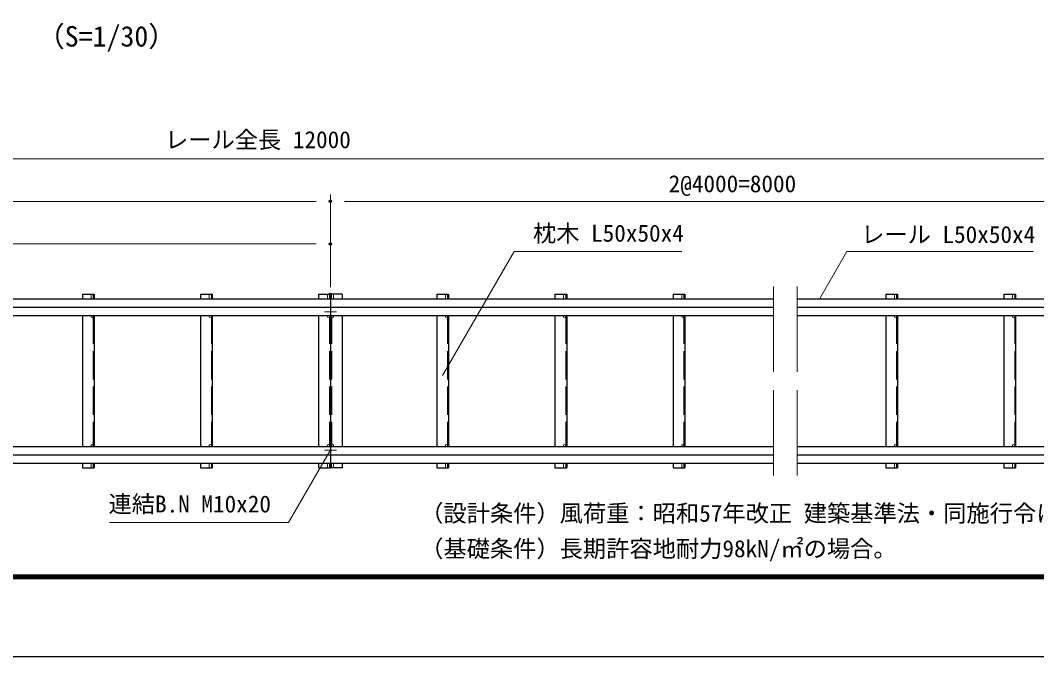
# Model space of a CAD drawing. Units: millimetres, scale not verified. Extents: x -6300 to 6300, y -4455 to 4455.
# Drawn here: x -2608 to 1693, y -4455 to -1761 of the extents above; entities that cross this region are included whole.
import ezdxf
from ezdxf.enums import TextEntityAlignment as Align

# ---------------------------------------------------------------- set-up
doc = ezdxf.new("R2010")
doc.units = ezdxf.units.MM
doc.header["$LTSCALE"] = 20
doc.header["$PDMODE"] = 32
doc.header["$PDSIZE"] = 10
doc.linetypes.add('DASHED', pattern=[7.5, 6, -1.5])
doc.linetypes.add('USER1', pattern=[50.8, 31.75, -6.35, 6.35, -6.35])
for name, color, linetype, lineweight in [('0-0_D-TTL-TXT', 7, 'Continuous', 25), ('0-1_D-STR1', 1, 'Continuous', 25), ('0-3_D-BMK', 2, 'USER1', 13), ('0-4_D-STR3', 3, 'Continuous', 13), ('0-8_D-STR-DIM', 7, 'Continuous', 13), ('0-B_D-STR-TXT', 7, 'Continuous', 13), ('0-C_D-TTL', 7, 'Continuous', 25)]:
    doc.layers.add(name, color=color, linetype=linetype, lineweight=lineweight)
doc.layers.add('0-A_Defpoints', color=8, linetype='Continuous')
doc.styles.add('ＭＳ ゴシック', font='')
doc.styles.get('ＭＳ ゴシック').set_extended_font_data('MS Gothic')

msp = doc.modelspace()

# ---------------------------------------------------------------- linework, layer by layer
at = {"layer": '0-1_D-STR1'}
for p, q in [((-2345.79, -2920.46), (-2345.79, -2940.11)), ((-1845.79, -2920.46), (-1845.79, -2940.11)), ((-1345.79, -2920.46), (-1345.79, -2940.11)), ((-1245.79, -2920.46), (-1245.79, -2940.11)), ((-845.79, -2920.46), (-845.79, -2940.11)), ((-345.79, -2920.46), (-345.79, -2940.11)), ((154.21, -2920.46), (154.21, -2940.11)), ((1054.21, -2920.46), (1054.21, -2940.11)), ((1554.21, -2920.46), (1554.21, -2940.11)), ((-5295.79, -2940.11), (-1295.79, -2940.11)), ((-1295.79, -2940.11), (579.21, -2940.11)), ((679.21, -2940.11), (2104.21, -2940.11)), ((-5295.79, -2975.46), (-1295.79, -2975.46)), ((-5295.79, -3010.82), (-1295.79, -3010.82)), ((-2345.79, -3010.82), (-2345.79, -3565.11)), ((-2295.79, -3010.82), (-2295.79, -3565.11)), ((-1845.79, -3010.82), (-1845.79, -3565.11)), ((-1795.79, -3010.82), (-1795.79, -3565.11)), ((-1345.79, -3010.82), (-1345.79, -3565.11)), ((-1295.79, -2975.46), (579.21, -2975.46)), ((-1295.79, -3010.82), (579.21, -3010.82)), ((-1245.79, -3010.82), (-1245.79, -3565.11)), ((-845.79, -3010.82), (-845.79, -3565.11)), ((-795.79, -3010.82), (-795.79, -3565.11)), ((-345.79, -3010.82), (-345.79, -3565.11)), ((-295.79, -3010.82), (-295.79, -3565.11)), ((154.21, -3010.82), (154.21, -3565.11)), ((204.21, -3010.82), (204.21, -3565.11)), ((679.21, -2975.46), (2104.21, -2975.46)), ((679.21, -3010.82), (2104.21, -3010.82)), ((1054.21, -3010.82), (1054.21, -3565.11)), ((1104.21, -3010.82), (1104.21, -3565.11)), ((1554.21, -3010.82), (1554.21, -3565.11)), ((1604.21, -3010.82), (1604.21, -3565.11)), ((-5295.79, -3565.11), (-1295.79, -3565.11)), ((-1295.79, -3565.11), (579.21, -3565.11)), ((679.21, -3565.11), (2104.21, -3565.11)), ((-5295.79, -3600.46), (-1295.79, -3600.46)), ((-1295.79, -3600.46), (579.21, -3600.46)), ((679.21, -3600.46), (2104.21, -3600.46)), ((-5295.79, -3635.82), (-1295.79, -3635.82)), ((-2345.79, -3635.82), (-2345.79, -3655.46)), ((-2345.79, -3655.46), (-2295.79, -3655.46)), ((-2345.79, -3655.46), (-2295.79, -3655.46)), ((-2295.79, -3635.82), (-2295.79, -3655.46)), ((-1845.79, -3635.82), (-1845.79, -3655.46)), ((-1845.79, -3655.46), (-1795.79, -3655.46)), ((-1845.79, -3655.46), (-1795.79, -3655.46)), ((-1795.79, -3635.82), (-1795.79, -3655.46)), ((-1345.79, -3635.82), (-1345.79, -3655.46)), ((-1345.79, -3655.46), (-1295.79, -3655.46)), ((-1345.79, -3655.46), (-1295.79, -3655.46)), ((-1295.79, -3635.82), (579.21, -3635.82)), ((-1245.79, -3655.46), (-1295.79, -3655.46)), ((-1245.79, -3655.46), (-1295.79, -3655.46)), ((-1245.79, -3635.82), (-1245.79, -3655.46)), ((-845.79, -3635.82), (-845.79, -3655.46)), ((-845.79, -3655.46), (-795.79, -3655.46)), ((-845.79, -3655.46), (-795.79, -3655.46)), ((-795.79, -3635.82), (-795.79, -3655.46)), ((-345.79, -3635.82), (-345.79, -3655.46)), ((-345.79, -3655.46), (-295.79, -3655.46)), ((-345.79, -3655.46), (-295.79, -3655.46)), ((-295.79, -3635.82), (-295.79, -3655.46)), ((154.21, -3635.82), (154.21, -3655.46)), ((154.21, -3655.46), (204.21, -3655.46)), ((154.21, -3655.46), (204.21, -3655.46)), ((204.21, -3635.82), (204.21, -3655.46)), ((679.21, -3635.82), (2104.21, -3635.82)), ((1054.21, -3635.82), (1054.21, -3655.46)), ((1054.21, -3655.46), (1104.21, -3655.46)), ((1054.21, -3655.46), (1104.21, -3655.46)), ((1104.21, -3635.82), (1104.21, -3655.46)), ((1554.21, -3635.82), (1554.21, -3655.46)), ((1554.21, -3655.46), (1604.21, -3655.46)), ((1554.21, -3655.46), (1604.21, -3655.46)), ((1604.21, -3635.82), (1604.21, -3655.46))]:
    msp.add_line(p, q, dxfattribs=at)
at = {"layer": '0-1_D-STR1', "linetype": 'DASHED'}
for p, q in [((-2299.79, -3010.82), (-2299.79, -3565.11)), ((-1799.79, -3010.82), (-1799.79, -3565.11)), ((-1299.79, -3010.82), (-1299.79, -3565.11)), ((-1291.79, -3010.82), (-1291.79, -3565.11)), ((-799.79, -3010.82), (-799.79, -3565.11)), ((-299.79, -3010.82), (-299.79, -3565.11)), ((200.21, -3010.82), (200.21, -3565.11)), ((1100.21, -3010.82), (1100.21, -3565.11)), ((1600.21, -3010.82), (1600.21, -3565.11))]:
    msp.add_line(p, q, dxfattribs=at)
at = {"layer": '0-1_D-STR1'}
for points in [[(-2345.79, -2920.46), (-2295.79, -2920.46), (-2295.79, -2940.11)], [(-1845.79, -2920.46), (-1795.79, -2920.46), (-1795.79, -2940.11)], [(-1345.79, -2920.46), (-1295.79, -2920.46), (-1295.79, -3655.46)], [(-1245.79, -2920.46), (-1295.79, -2920.46), (-1295.79, -3655.46)], [(-845.79, -2920.46), (-795.79, -2920.46), (-795.79, -2940.11)], [(-345.79, -2920.46), (-295.79, -2920.46), (-295.79, -2940.11)], [(154.21, -2920.46), (204.21, -2920.46), (204.21, -2940.11)], [(1054.21, -2920.46), (1104.21, -2920.46), (1104.21, -2940.11)], [(1554.21, -2920.46), (1604.21, -2920.46), (1604.21, -2940.11)]]:
    msp.add_lwpolyline(points, dxfattribs=at)
at = {"layer": '0-3_D-BMK'}
for p, q in [((-1270.79, -2995.46), (-1320.79, -2995.46)), ((-1270.79, -3580.46), (-1320.79, -3580.46))]:
    msp.add_line(p, q, dxfattribs=at)
at = {"layer": '0-4_D-STR3'}
for p, q in [((-2299.79, -2920.46), (-2299.79, -2940.11)), ((-2299.79, -2940.11), (-2299.79, -2920.46)), ((-1799.79, -2920.46), (-1799.79, -2940.11)), ((-1799.79, -2940.11), (-1799.79, -2920.46)), ((-1299.79, -2920.46), (-1299.79, -2940.11)), ((-1299.79, -2940.11), (-1299.79, -2920.46)), ((-1291.79, -2920.46), (-1291.79, -2940.11)), ((-1291.79, -2940.11), (-1291.79, -2920.46)), ((-799.79, -2920.46), (-799.79, -2940.11)), ((-799.79, -2940.11), (-799.79, -2920.46)), ((-299.79, -2920.46), (-299.79, -2940.11)), ((-299.79, -2940.11), (-299.79, -2920.46)), ((200.21, -2920.46), (200.21, -2940.11)), ((200.21, -2940.11), (200.21, -2920.46)), ((1100.21, -2920.46), (1100.21, -2940.11)), ((1100.21, -2940.11), (1100.21, -2920.46)), ((1600.21, -2920.46), (1600.21, -2940.11)), ((1600.21, -2940.11), (1600.21, -2920.46)), ((-2308.79, -3015.96), (-2308.79, -3010.82)), ((-2299.79, -3015.96), (-2299.79, -3010.82)), ((-1808.79, -3015.96), (-1808.79, -3010.82)), ((-1799.79, -3015.96), (-1799.79, -3010.82)), ((-1308.79, -3015.96), (-1308.79, -3010.82)), ((-1299.79, -3015.96), (-1299.79, -3010.82)), ((-1291.79, -3015.96), (-1291.79, -3010.82)), ((-1282.79, -3015.96), (-1282.79, -3010.82)), ((-808.79, -3015.96), (-808.79, -3010.82)), ((-799.79, -3015.96), (-799.79, -3010.82)), ((-308.79, -3015.96), (-308.79, -3010.82)), ((-299.79, -3015.96), (-299.79, -3010.82)), ((191.21, -3015.96), (191.21, -3010.82)), ((200.21, -3015.96), (200.21, -3010.82)), ((1091.21, -3015.96), (1091.21, -3010.82)), ((1100.21, -3015.96), (1100.21, -3010.82)), ((1591.21, -3015.96), (1591.21, -3010.82)), ((1600.21, -3015.96), (1600.21, -3010.82)), ((-2308.79, -3559.96), (-2308.79, -3565.11)), ((-2299.79, -3559.96), (-2299.79, -3565.11)), ((-1808.79, -3559.96), (-1808.79, -3565.11)), ((-1799.79, -3559.96), (-1799.79, -3565.11)), ((-1308.79, -3559.96), (-1308.79, -3565.11)), ((-1299.79, -3559.96), (-1299.79, -3565.11)), ((-1291.79, -3559.96), (-1291.79, -3565.11)), ((-1282.79, -3559.96), (-1282.79, -3565.11)), ((-808.79, -3559.96), (-808.79, -3565.11)), ((-799.79, -3559.96), (-799.79, -3565.11)), ((-308.79, -3559.96), (-308.79, -3565.11)), ((-299.79, -3559.96), (-299.79, -3565.11)), ((191.21, -3559.96), (191.21, -3565.11)), ((200.21, -3559.96), (200.21, -3565.11)), ((1091.21, -3559.96), (1091.21, -3565.11)), ((1100.21, -3559.96), (1100.21, -3565.11)), ((1591.21, -3559.96), (1591.21, -3565.11)), ((1600.21, -3559.96), (1600.21, -3565.11)), ((-2299.79, -3635.82), (-2299.79, -3655.46)), ((-2299.79, -3635.82), (-2299.79, -3655.46)), ((-1799.79, -3635.82), (-1799.79, -3655.46)), ((-1799.79, -3635.82), (-1799.79, -3655.46)), ((-1299.79, -3635.82), (-1299.79, -3655.46)), ((-1299.79, -3635.82), (-1299.79, -3655.46)), ((-1291.79, -3635.82), (-1291.79, -3655.46)), ((-1291.79, -3635.82), (-1291.79, -3655.46)), ((-799.79, -3635.82), (-799.79, -3655.46)), ((-799.79, -3635.82), (-799.79, -3655.46)), ((-299.79, -3635.82), (-299.79, -3655.46)), ((-299.79, -3635.82), (-299.79, -3655.46)), ((200.21, -3635.82), (200.21, -3655.46)), ((200.21, -3635.82), (200.21, -3655.46)), ((1100.21, -3635.82), (1100.21, -3655.46)), ((1100.21, -3635.82), (1100.21, -3655.46)), ((1600.21, -3635.82), (1600.21, -3655.46)), ((1600.21, -3635.82), (1600.21, -3655.46))]:
    msp.add_line(p, q, dxfattribs=at)
for points in [[(-2308.79, -2940.11), (-2308.79, -2920.46), (-2299.79, -2920.46)], [(-1808.79, -2940.11), (-1808.79, -2920.46), (-1799.79, -2920.46)], [(-1308.79, -2940.11), (-1308.79, -2920.46), (-1299.79, -2920.46)], [(-1282.79, -2940.11), (-1282.79, -2920.46), (-1291.79, -2920.46)], [(-808.79, -2940.11), (-808.79, -2920.46), (-799.79, -2920.46)], [(-308.79, -2940.11), (-308.79, -2920.46), (-299.79, -2920.46)], [(191.21, -2940.11), (191.21, -2920.46), (200.21, -2920.46)], [(1091.21, -2940.11), (1091.21, -2920.46), (1100.21, -2920.46)], [(1591.21, -2940.11), (1591.21, -2920.46), (1600.21, -2920.46)], [(-2308.79, -3635.82), (-2308.79, -3655.46), (-2299.79, -3655.46)], [(-1808.79, -3635.82), (-1808.79, -3655.46), (-1799.79, -3655.46)], [(-1308.79, -3635.82), (-1308.79, -3655.46), (-1299.79, -3655.46)], [(-1282.79, -3635.82), (-1282.79, -3655.46), (-1291.79, -3655.46)], [(-808.79, -3635.82), (-808.79, -3655.46), (-799.79, -3655.46)], [(-308.79, -3635.82), (-308.79, -3655.46), (-299.79, -3655.46)], [(191.21, -3635.82), (191.21, -3655.46), (200.21, -3655.46)], [(1091.21, -3635.82), (1091.21, -3655.46), (1100.21, -3655.46)], [(1591.21, -3635.82), (1591.21, -3655.46), (1600.21, -3655.46)]]:
    msp.add_lwpolyline(points, dxfattribs=at)
for centre in [(-2304.29, -3015.96), (-1804.29, -3015.96), (-1304.29, -3015.96), (-1287.29, -3015.96), (-804.29, -3015.96), (-304.29, -3015.96), (195.71, -3015.96), (1095.71, -3015.96), (1595.71, -3015.96), (-2304.29, -3559.96), (-1804.29, -3559.96), (-1304.29, -3559.96), (-1287.29, -3559.96), (-804.29, -3559.96), (-304.29, -3559.96), (195.71, -3559.96), (1095.71, -3559.96), (1595.71, -3559.96)]:
    msp.add_circle(centre, 4.5, dxfattribs=at)
at = {"layer": '0-8_D-STR-DIM'}
for p, q in [((-5235.79, -2347.48), (2044.21, -2347.48)), ((-5235.79, -2527.48), (-1355.79, -2527.48)), ((-1295.79, -2890.46), (-1295.79, -2497.48)), ((-1295.79, -2890.46), (-1295.79, -2497.48)), ((-1235.79, -2527.48), (2044.21, -2527.48)), ((-4735.79, -2707.48), (-1355.79, -2707.48)), ((-1295.79, -2890.46), (-1295.79, -2677.48)), ((579.21, -3249.49), (579.21, -2887.96)), ((679.21, -3249.49), (679.21, -2887.96)), ((579.21, -3687.96), (579.21, -3326.44)), ((679.21, -3687.96), (679.21, -3326.44))]:
    msp.add_line(p, q, dxfattribs=at)
at = {"layer": '0-A_Defpoints'}
for p in [(-1295.79, -2527.48), (-1295.79, -2707.48), (-1295.79, -2920.46)]:
    msp.add_point(p, dxfattribs=at)
at = {"layer": '0-B_D-STR-TXT'}
for points in [[(191.47, -2739.43), (-518.03, -2739.43), (-821.45, -3264.96)], [(1677.8, -2739.43), (890.24, -2739.43), (775.38, -2938.38)], [(-2230.87, -3886.76), (-1472.63, -3886.76), (-1296.79, -3582.2)]]:
    msp.add_lwpolyline(points, dxfattribs=at)
at = {"layer": '0-C_D-TTL', "color": 2}
msp.add_lwpolyline([(-6300, 4455), (6300, 4455), (6300, -4455), (-6300, -4455)], close=True, dxfattribs=at)
at = {"layer": '0-C_D-TTL'}
for points in [[(-5895, 4125), (5895, 4125), (5895, -4125), (-5895, -4125)], [(-5891.25, 4121.25), (5891.25, 4121.25), (5891.25, -4121.25), (-5891.25, -4121.25)], [(-5887.5, 4117.5), (5887.5, 4117.5), (5887.5, -4117.5), (-5887.5, -4117.5)], [(-5883.75, 4113.75), (5883.75, 4113.75), (5883.75, -4113.75), (-5883.75, -4113.75)], [(-5880, 4110), (5880, 4110), (5880, -4110), (-5880, -4110)]]:
    msp.add_lwpolyline(points, close=True, dxfattribs=at)

# ---------------------------------------------------------------- texts
at = {"layer": '0-0_D-TTL-TXT', "style": 'ＭＳ ゴシック'}
for s, height, p in [('（S=1/30）', 86.66, (-2538.67, -1897.76)), ('（設計条件）風荷重：昭和57年改正 建築基準法・同施行令に基づく風圧力に準拠。', 72.14, (-915.91, -3905.4)), ('（基礎条件）長期許容地耐力98kN/㎡の場合。', 72.14, (-915.91, -4055.4))]:
    msp.add_text(s, height=height, dxfattribs=at).set_placement(p, align=Align.BOTTOM_LEFT)
at = {"layer": '0-8_D-STR-DIM', "style": 'ＭＳ ゴシック'}
for s, p in [('レール全長 12000', (-1995.88, -2323.66)), ('2@4000=8000', (135.71, -2510.32))]:
    msp.add_text(s, height=72.14, dxfattribs=at).set_placement(p, align=Align.BOTTOM_LEFT)
at = {"layer": '0-B_D-STR-TXT', "style": 'ＭＳ ゴシック'}
for s, p in [('枕木 L50x50x4', (-438.6, -2719.6)), ('レール L50x50x4', (950.26, -2725.12)), ('連結B.N M10x20', (-2235.06, -3866.17))]:
    msp.add_text(s, height=72.14, dxfattribs=at).set_placement(p, align=Align.BOTTOM_LEFT)

doc.saveas('drawing.dxf')
